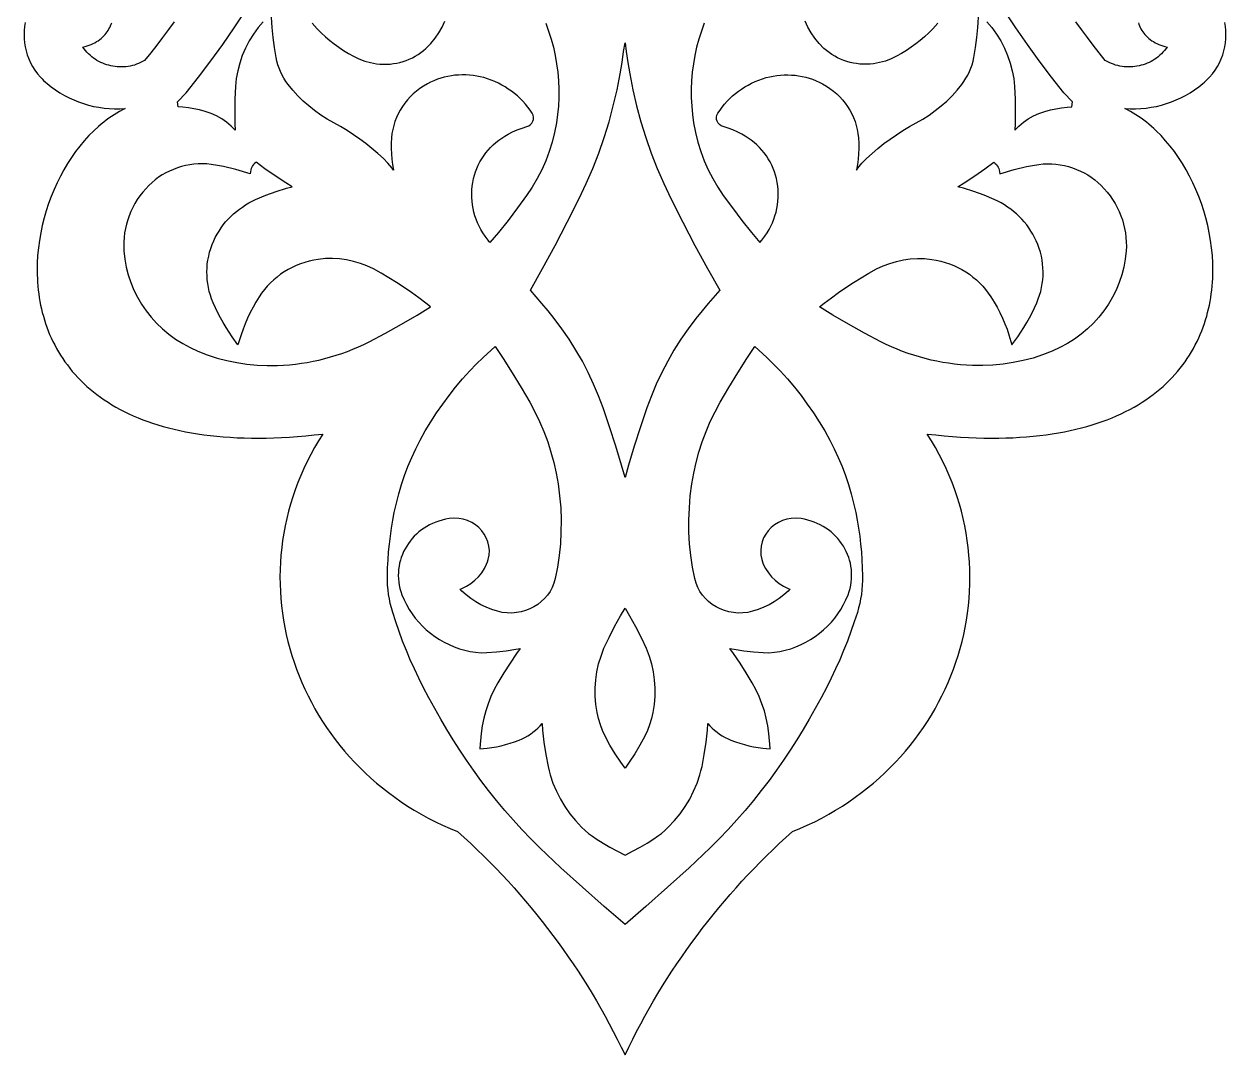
# Model space of a CAD drawing. Extents: x 3770 to 4770, y -395 to 1605.
# Drawn here: x 4212.7 to 4326.8, y 210.2 to 308.1 of the extents above; entities that cross this region are included whole.
import ezdxf

# ---------------------------------------------------------------- set-up
doc = ezdxf.new("R2010")
doc.units = 0
doc.layers.add('LAYER_1', color=18, linetype='CONTINUOUS')
doc.layers.add('LAYER_2', color=5, linetype='CONTINUOUS')

msp = doc.modelspace()

# ---------------------------------------------------------------- linework, layer by layer
at = {"layer": 'LAYER_1'}
for points in [[(4235.41, 308.3), (4234.96, 307.75), (4234.51, 307.13), (4234.1, 306.48), (4233.75, 305.8), (4233.44, 305.1), (4233.2, 304.38), (4233.01, 303.65), (4232.87, 302.9), (4232.79, 302.15), (4232.74, 300.96), (4232.72, 299.78), (4232.74, 298.6), (4232.77, 298.01), (4232.39, 298.39), (4231.95, 298.75), (4231.49, 299.07), (4230.99, 299.35), (4230.47, 299.59), (4229.93, 299.78), (4229.37, 299.93), (4228.85, 300.04), (4228.33, 300.12), (4227.81, 300.18), (4227.34, 300.21), (4227.28, 300.7), (4228.11, 301.54), (4229.28, 303.03), (4230.45, 304.58), (4231.58, 306.15), (4232.67, 307.73), (4233.74, 309.32)], [(4304.15, 308.3), (4304.6, 307.75), (4305.05, 307.13), (4305.46, 306.48), (4305.81, 305.8), (4306.11, 305.1), (4306.36, 304.38), (4306.55, 303.65), (4306.69, 302.9), (4306.76, 302.15), (4306.82, 300.96), (4306.84, 299.78), (4306.81, 298.6), (4306.78, 298.01), (4307.17, 298.39), (4307.6, 298.75), (4308.07, 299.07), (4308.57, 299.35), (4309.08, 299.59), (4309.63, 299.78), (4310.18, 299.93), (4310.7, 300.04), (4311.22, 300.12), (4311.75, 300.18), (4312.21, 300.21), (4312.28, 300.7), (4311.45, 301.54), (4310.28, 303.03), (4309.11, 304.58), (4307.98, 306.15), (4306.88, 307.73), (4305.82, 309.32)], [(4262.25, 308.17), (4262.53, 307.41), (4262.77, 306.64), (4262.98, 305.87), (4263.15, 305.08), (4263.29, 304.3), (4263.39, 303.5), (4263.46, 302.7), (4263.49, 301.9), (4263.49, 301.1), (4263.45, 300.29), (4263.37, 299.49), (4263.26, 298.69), (4263.09, 297.77), (4262.86, 296.86), (4262.58, 295.97), (4262.25, 295.1), (4261.87, 294.24), (4261.44, 293.4), (4260.97, 292.59), (4260.44, 291.8), (4259.58, 290.61), (4258.69, 289.43), (4257.77, 288.29), (4256.96, 287.34), (4256.79, 287.55), (4256.49, 287.94), (4256.28, 288.24), (4256.1, 288.56), (4255.93, 288.88), (4255.78, 289.2), (4255.65, 289.54), (4255.53, 289.87), (4255.44, 290.22), (4255.36, 290.56), (4255.3, 290.91), (4255.26, 291.26), (4255.23, 291.62), (4255.23, 291.97), (4255.24, 292.33), (4255.28, 292.69), (4255.33, 293.04), (4255.4, 293.4), (4255.48, 293.73), (4255.59, 294.05), (4255.71, 294.37), (4255.85, 294.68), (4256, 294.99), (4256.17, 295.28), (4256.36, 295.57), (4256.56, 295.84), (4256.78, 296.11), (4257.01, 296.36), (4257.26, 296.6), (4257.52, 296.83), (4257.79, 297.05), (4258.08, 297.25), (4258.38, 297.44), (4258.69, 297.62), (4259.11, 297.83), (4259.55, 298.02), (4260, 298.19), (4260.47, 298.34), (4260.65, 298.42), (4260.81, 298.53), (4260.94, 298.68), (4261.03, 298.85), (4261.08, 299.03), (4261.09, 299.23), (4261.05, 299.42), (4260.96, 299.6), (4260.76, 299.91), (4260.54, 300.2), (4260.32, 300.48), (4260.08, 300.75), (4259.83, 301.01), (4259.56, 301.25), (4259.29, 301.49), (4259, 301.71), (4258.7, 301.91), (4258.4, 302.11), (4258.08, 302.29), (4257.76, 302.46), (4257.42, 302.61), (4257.08, 302.75), (4256.73, 302.88), (4256.38, 302.99), (4256.04, 303.07), (4255.7, 303.14), (4255.35, 303.19), (4255.01, 303.23), (4254.67, 303.25), (4254.32, 303.25), (4253.98, 303.24), (4253.63, 303.21), (4253.29, 303.17), (4252.95, 303.11), (4252.62, 303.03), (4252.29, 302.94), (4251.96, 302.83), (4251.64, 302.7), (4251.32, 302.56), (4251.01, 302.4), (4250.66, 302.19), (4250.31, 301.97), (4249.99, 301.72), (4249.68, 301.46), (4249.39, 301.18), (4249.12, 300.88), (4248.87, 300.57), (4248.64, 300.24), (4248.43, 299.91), (4248.24, 299.56), (4248.08, 299.2), (4247.93, 298.83), (4247.82, 298.45), (4247.72, 298.06), (4247.65, 297.67), (4247.61, 297.27), (4247.58, 296.76), (4247.58, 296.25), (4247.6, 295.75), (4247.64, 295.24), (4247.71, 294.74), (4247.79, 294.24), (4247.8, 294.19), (4247.66, 294.38), (4247.27, 294.86), (4246.84, 295.31), (4246.3, 295.8), (4245.75, 296.27), (4245.18, 296.72), (4244.6, 297.16), (4244, 297.57), (4243.39, 297.97), (4242.76, 298.34), (4242.13, 298.7), (4241.5, 299.06), (4240.89, 299.44), (4240.31, 299.86), (4239.76, 300.3), (4239.23, 300.77), (4238.72, 301.27), (4238.25, 301.8), (4237.8, 302.34), (4237.59, 302.63), (4237.4, 302.93), (4237.23, 303.24), (4237.07, 303.56), (4236.94, 303.89), (4236.82, 304.22), (4236.73, 304.56), (4236.65, 304.9), (4236.5, 305.85), (4236.37, 306.8), (4236.28, 307.76), (4236.18, 309.22)], [(4240.08, 308.15), (4240.55, 307.63), (4240.93, 307.25), (4241.33, 306.88), (4241.74, 306.53), (4242.16, 306.2), (4242.6, 305.88), (4243.05, 305.58), (4243.51, 305.29), (4243.99, 305.02), (4244.51, 304.77), (4245.06, 304.57), (4245.62, 304.42), (4246.19, 304.31), (4246.51, 304.28), (4246.83, 304.26), (4247.15, 304.26), (4247.47, 304.28), (4247.79, 304.32), (4248.1, 304.37), (4248.41, 304.44), (4248.71, 304.52), (4249.01, 304.62), (4249.3, 304.74), (4249.59, 304.88), (4249.86, 305.02), (4250.13, 305.19), (4250.39, 305.37), (4250.64, 305.56), (4250.88, 305.77), (4251.34, 306.24), (4251.75, 306.73), (4252.11, 307.25), (4252.42, 307.79), (4252.68, 308.35)], [(4277.31, 308.17), (4277.03, 307.41), (4276.79, 306.64), (4276.58, 305.87), (4276.41, 305.08), (4276.27, 304.3), (4276.17, 303.5), (4276.1, 302.7), (4276.07, 301.9), (4276.07, 301.1), (4276.11, 300.29), (4276.18, 299.49), (4276.29, 298.69), (4276.47, 297.77), (4276.7, 296.86), (4276.98, 295.97), (4277.31, 295.1), (4277.69, 294.24), (4278.11, 293.4), (4278.59, 292.59), (4279.11, 291.8), (4279.97, 290.61), (4280.87, 289.43), (4281.79, 288.29), (4282.59, 287.34), (4282.76, 287.55), (4283.07, 287.94), (4283.27, 288.24), (4283.46, 288.56), (4283.63, 288.88), (4283.78, 289.2), (4283.91, 289.54), (4284.02, 289.87), (4284.12, 290.22), (4284.2, 290.56), (4284.26, 290.91), (4284.3, 291.26), (4284.32, 291.62), (4284.33, 291.97), (4284.31, 292.33), (4284.28, 292.69), (4284.23, 293.04), (4284.16, 293.4), (4284.07, 293.73), (4283.97, 294.05), (4283.85, 294.37), (4283.71, 294.68), (4283.55, 294.99), (4283.38, 295.28), (4283.2, 295.57), (4282.99, 295.84), (4282.78, 296.11), (4282.54, 296.36), (4282.3, 296.6), (4282.04, 296.83), (4281.76, 297.05), (4281.48, 297.25), (4281.18, 297.44), (4280.87, 297.62), (4280.44, 297.83), (4280.01, 298.02), (4279.56, 298.19), (4279.09, 298.34), (4278.91, 298.42), (4278.75, 298.53), (4278.62, 298.68), (4278.53, 298.85), (4278.48, 299.03), (4278.47, 299.23), (4278.51, 299.42), (4278.59, 299.6), (4278.8, 299.91), (4279.01, 300.2), (4279.24, 300.48), (4279.48, 300.75), (4279.73, 301.01), (4279.99, 301.25), (4280.27, 301.49), (4280.56, 301.71), (4280.85, 301.91), (4281.16, 302.11), (4281.48, 302.29), (4281.8, 302.46), (4282.13, 302.61), (4282.47, 302.75), (4282.82, 302.88), (4283.18, 302.99), (4283.52, 303.07), (4283.86, 303.14), (4284.2, 303.19), (4284.55, 303.23), (4284.89, 303.25), (4285.24, 303.25), (4285.58, 303.24), (4285.92, 303.21), (4286.26, 303.17), (4286.6, 303.11), (4286.94, 303.03), (4287.27, 302.94), (4287.59, 302.83), (4287.92, 302.7), (4288.23, 302.56), (4288.54, 302.4), (4288.9, 302.19), (4289.24, 301.97), (4289.57, 301.72), (4289.88, 301.46), (4290.17, 301.18), (4290.44, 300.88), (4290.69, 300.57), (4290.92, 300.24), (4291.13, 299.91), (4291.32, 299.56), (4291.48, 299.2), (4291.62, 298.83), (4291.74, 298.45), (4291.83, 298.06), (4291.9, 297.67), (4291.95, 297.27), (4291.97, 296.76), (4291.98, 296.25), (4291.96, 295.75), (4291.92, 295.24), (4291.85, 294.74), (4291.76, 294.24), (4291.75, 294.19), (4291.9, 294.38), (4292.28, 294.86), (4292.72, 295.31), (4293.25, 295.8), (4293.8, 296.27), (4294.37, 296.72), (4294.96, 297.16), (4295.55, 297.57), (4296.17, 297.97), (4296.79, 298.34), (4297.43, 298.7), (4298.06, 299.06), (4298.66, 299.44), (4299.24, 299.86), (4299.8, 300.3), (4300.33, 300.77), (4300.83, 301.27), (4301.31, 301.8), (4301.75, 302.34), (4301.96, 302.63), (4302.15, 302.93), (4302.33, 303.24), (4302.48, 303.56), (4302.62, 303.89), (4302.73, 304.22), (4302.83, 304.56), (4302.9, 304.9), (4303.06, 305.85), (4303.19, 306.8), (4303.28, 307.76), (4303.37, 309.22)], [(4299.48, 308.15), (4299.01, 307.63), (4298.63, 307.25), (4298.23, 306.88), (4297.82, 306.53), (4297.4, 306.2), (4296.96, 305.88), (4296.51, 305.58), (4296.04, 305.29), (4295.56, 305.02), (4295.04, 304.77), (4294.5, 304.57), (4293.94, 304.42), (4293.37, 304.31), (4293.05, 304.28), (4292.72, 304.26), (4292.4, 304.26), (4292.09, 304.28), (4291.77, 304.32), (4291.46, 304.37), (4291.15, 304.44), (4290.84, 304.52), (4290.55, 304.62), (4290.25, 304.74), (4289.97, 304.88), (4289.69, 305.02), (4289.42, 305.19), (4289.16, 305.37), (4288.91, 305.56), (4288.67, 305.77), (4288.22, 306.24), (4287.81, 306.73), (4287.45, 307.25), (4287.14, 307.79), (4286.88, 308.35)]]:
    msp.add_lwpolyline(points, dxfattribs=at)
for points in [[(4269.78, 265.02), (4269.78, 265.02), (4269.45, 266.17), (4268.9, 268), (4268.31, 269.81), (4267.69, 271.62), (4267.27, 272.76), (4266.8, 273.87), (4266.29, 274.97), (4265.73, 276.05), (4265.12, 277.11), (4264.47, 278.14), (4263.78, 279.14), (4263.04, 280.12), (4262.47, 280.83), (4261.88, 281.53), (4260.79, 282.8), (4261.95, 284.86), (4263.14, 287.05), (4264.3, 289.27), (4265.43, 291.5), (4266.1, 292.92), (4266.72, 294.37), (4267.29, 295.83), (4267.8, 297.31), (4268.26, 298.8), (4268.67, 300.31), (4269.03, 301.83), (4269.32, 303.36), (4269.5, 304.42), (4269.65, 305.48), (4269.78, 306.29), (4269.78, 306.29), (4269.78, 306.29), (4269.9, 305.48), (4270.06, 304.42), (4270.23, 303.36), (4270.53, 301.83), (4270.88, 300.31), (4271.29, 298.8), (4271.75, 297.31), (4272.27, 295.83), (4272.84, 294.37), (4273.46, 292.92), (4274.13, 291.5), (4275.26, 289.27), (4276.42, 287.05), (4277.61, 284.86), (4278.77, 282.8), (4277.68, 281.53), (4277.09, 280.83), (4276.51, 280.12), (4275.78, 279.14), (4275.09, 278.14), (4274.43, 277.11), (4273.83, 276.05), (4273.27, 274.97), (4272.75, 273.87), (4272.28, 272.76), (4271.86, 271.62), (4271.24, 269.81), (4270.66, 268), (4270.11, 266.17), (4269.78, 265.02)], [(4222.21, 287.81), (4222.19, 287.39), (4222.18, 286.96), (4222.2, 286.53), (4222.28, 285.75), (4222.42, 284.99), (4222.61, 284.25), (4222.86, 283.52), (4223.15, 282.82), (4223.49, 282.13), (4223.88, 281.47), (4224.31, 280.84), (4224.79, 280.24), (4225.31, 279.67), (4225.87, 279.13), (4226.47, 278.63), (4227.11, 278.16), (4227.78, 277.73), (4228.48, 277.35), (4229.22, 277.01), (4230.12, 276.66), (4231.04, 276.36), (4231.98, 276.12), (4232.92, 275.92), (4233.88, 275.77), (4234.84, 275.68), (4235.81, 275.64), (4236.79, 275.65), (4237.36, 275.68), (4237.92, 275.72), (4238.49, 275.78), (4239.05, 275.86), (4239.61, 275.95), (4240.17, 276.05), (4240.72, 276.17), (4241.27, 276.31), (4241.82, 276.46), (4242.36, 276.62), (4242.89, 276.8), (4243.42, 276.99), (4243.95, 277.2), (4244.47, 277.42), (4244.98, 277.65), (4245.49, 277.9), (4247.04, 278.71), (4248.56, 279.56), (4250.06, 280.44), (4251.3, 281.22), (4250.86, 281.58), (4250.19, 282.09), (4249.5, 282.59), (4248.8, 283.07), (4248.09, 283.53), (4247.37, 283.98), (4246.63, 284.41), (4245.89, 284.82), (4245.28, 285.11), (4244.65, 285.35), (4244.01, 285.54), (4243.35, 285.69), (4242.68, 285.77), (4242.01, 285.81), (4241.33, 285.8), (4240.66, 285.73), (4240.22, 285.65), (4239.79, 285.56), (4239.38, 285.44), (4238.97, 285.3), (4238.57, 285.14), (4238.18, 284.96), (4237.8, 284.76), (4237.43, 284.55), (4237.08, 284.31), (4236.74, 284.05), (4236.42, 283.78), (4236.11, 283.49), (4235.81, 283.19), (4235.54, 282.87), (4235.28, 282.53), (4235.04, 282.18), (4234.74, 281.68), (4234.46, 281.18), (4234.19, 280.67), (4233.95, 280.15), (4233.72, 279.62), (4233.51, 279.09), (4233.32, 278.55), (4233.03, 277.61), (4232.49, 278.37), (4232.19, 278.81), (4231.9, 279.26), (4231.63, 279.72), (4231.37, 280.18), (4231.12, 280.65), (4230.89, 281.13), (4230.67, 281.61), (4230.53, 281.97), (4230.41, 282.33), (4230.31, 282.69), (4230.22, 283.06), (4230.16, 283.43), (4230.11, 283.8), (4230.09, 284.18), (4230.08, 284.55), (4230.09, 284.93), (4230.12, 285.3), (4230.18, 285.67), (4230.25, 286.04), (4230.34, 286.41), (4230.45, 286.77), (4230.58, 287.13), (4230.73, 287.49), (4230.88, 287.81), (4231.05, 288.12), (4231.23, 288.42), (4231.43, 288.72), (4231.64, 289), (4231.86, 289.28), (4232.1, 289.54), (4232.35, 289.8), (4232.6, 290.04), (4232.88, 290.27), (4233.16, 290.5), (4233.45, 290.7), (4233.75, 290.9), (4234.06, 291.09), (4234.38, 291.26), (4234.71, 291.41), (4235.67, 291.82), (4236.65, 292.18), (4237.64, 292.49), (4238.19, 292.63), (4237.57, 293.01), (4236.57, 293.65), (4235.59, 294.33), (4234.75, 294.95), (4234.73, 294.94), (4234.61, 294.84), (4234.51, 294.74), (4234.42, 294.62), (4234.35, 294.5), (4234.29, 294.37), (4234.25, 294.23), (4234.18, 293.86), (4232.82, 294.25), (4231.66, 294.54), (4231.08, 294.66), (4230.49, 294.75), (4230.08, 294.79), (4229.67, 294.8), (4229.26, 294.79), (4228.85, 294.76), (4228.45, 294.71), (4228.06, 294.63), (4227.67, 294.54), (4227.28, 294.42), (4226.91, 294.28), (4226.54, 294.12), (4226.18, 293.94), (4225.84, 293.75), (4225.5, 293.53), (4225.18, 293.29), (4224.87, 293.03), (4224.58, 292.76), (4224.27, 292.44), (4223.99, 292.11), (4223.72, 291.76), (4223.47, 291.41), (4223.25, 291.04), (4223.04, 290.66), (4222.86, 290.27), (4222.7, 289.88), (4222.56, 289.48), (4222.44, 289.07), (4222.34, 288.66), (4222.27, 288.24)], [(4317.34, 287.81), (4317.37, 287.39), (4317.38, 286.96), (4317.36, 286.53), (4317.27, 285.75), (4317.13, 284.99), (4316.94, 284.25), (4316.7, 283.52), (4316.41, 282.82), (4316.06, 282.13), (4315.68, 281.47), (4315.24, 280.84), (4314.76, 280.24), (4314.25, 279.67), (4313.69, 279.13), (4313.09, 278.63), (4312.45, 278.16), (4311.78, 277.73), (4311.07, 277.35), (4310.33, 277.01), (4309.43, 276.66), (4308.52, 276.36), (4307.58, 276.12), (4306.64, 275.92), (4305.68, 275.77), (4304.71, 275.68), (4303.74, 275.64), (4302.77, 275.65), (4302.2, 275.68), (4301.63, 275.72), (4301.07, 275.78), (4300.51, 275.86), (4299.95, 275.95), (4299.39, 276.05), (4298.84, 276.17), (4298.29, 276.31), (4297.74, 276.46), (4297.2, 276.62), (4296.66, 276.8), (4296.13, 276.99), (4295.61, 277.2), (4295.09, 277.42), (4294.58, 277.65), (4294.07, 277.9), (4292.52, 278.71), (4291, 279.56), (4289.5, 280.44), (4288.26, 281.22), (4288.7, 281.58), (4289.37, 282.09), (4290.06, 282.59), (4290.75, 283.07), (4291.47, 283.53), (4292.19, 283.98), (4292.93, 284.41), (4293.67, 284.82), (4294.28, 285.11), (4294.91, 285.35), (4295.55, 285.54), (4296.21, 285.69), (4296.87, 285.77), (4297.55, 285.81), (4298.22, 285.8), (4298.9, 285.73), (4299.33, 285.65), (4299.76, 285.56), (4300.18, 285.44), (4300.59, 285.3), (4300.99, 285.14), (4301.38, 284.96), (4301.76, 284.76), (4302.13, 284.55), (4302.48, 284.31), (4302.82, 284.05), (4303.14, 283.78), (4303.45, 283.49), (4303.74, 283.19), (4304.02, 282.87), (4304.27, 282.53), (4304.51, 282.18), (4304.82, 281.68), (4305.1, 281.18), (4305.36, 280.67), (4305.61, 280.15), (4305.84, 279.62), (4306.05, 279.09), (4306.23, 278.55), (4306.52, 277.61), (4307.07, 278.37), (4307.37, 278.81), (4307.66, 279.26), (4307.93, 279.72), (4308.19, 280.18), (4308.43, 280.65), (4308.66, 281.13), (4308.88, 281.61), (4309.02, 281.97), (4309.15, 282.33), (4309.25, 282.69), (4309.34, 283.06), (4309.4, 283.43), (4309.45, 283.8), (4309.47, 284.18), (4309.48, 284.55), (4309.46, 284.93), (4309.43, 285.3), (4309.38, 285.67), (4309.31, 286.04), (4309.22, 286.41), (4309.11, 286.77), (4308.98, 287.13), (4308.83, 287.49), (4308.67, 287.81), (4308.51, 288.12), (4308.32, 288.42), (4308.13, 288.72), (4307.92, 289), (4307.69, 289.28), (4307.46, 289.54), (4307.21, 289.8), (4306.95, 290.04), (4306.68, 290.27), (4306.4, 290.5), (4306.11, 290.7), (4305.81, 290.9), (4305.49, 291.09), (4305.17, 291.26), (4304.84, 291.41), (4303.88, 291.82), (4302.91, 292.18), (4301.91, 292.49), (4301.37, 292.63), (4301.98, 293.01), (4302.98, 293.65), (4303.96, 294.33), (4304.81, 294.95), (4304.83, 294.94), (4304.94, 294.84), (4305.04, 294.74), (4305.13, 294.62), (4305.21, 294.5), (4305.26, 294.37), (4305.31, 294.23), (4305.37, 293.86), (4306.74, 294.25), (4307.9, 294.54), (4308.48, 294.66), (4309.07, 294.75), (4309.48, 294.79), (4309.89, 294.8), (4310.3, 294.79), (4310.7, 294.76), (4311.1, 294.71), (4311.5, 294.63), (4311.89, 294.54), (4312.27, 294.42), (4312.65, 294.28), (4313.02, 294.12), (4313.37, 293.94), (4313.72, 293.75), (4314.05, 293.53), (4314.38, 293.29), (4314.68, 293.03), (4314.98, 292.76), (4315.28, 292.44), (4315.57, 292.11), (4315.84, 291.76), (4316.08, 291.41), (4316.31, 291.04), (4316.51, 290.66), (4316.7, 290.27), (4316.86, 289.88), (4317, 289.48), (4317.12, 289.07), (4317.22, 288.66), (4317.29, 288.24)], [(4269.78, 222.57), (4267.8, 224.26), (4265.73, 226.09), (4263.7, 227.95), (4261.7, 229.85), (4260.84, 230.71), (4259.99, 231.59), (4259.17, 232.49), (4258.37, 233.4), (4257.59, 234.33), (4256.83, 235.28), (4256.1, 236.25), (4255.39, 237.23), (4254.73, 238.17), (4254.09, 239.13), (4253.47, 240.1), (4252.86, 241.08), (4252.28, 242.07), (4251.71, 243.07), (4251.16, 244.08), (4250.62, 245.09), (4250.19, 245.96), (4249.78, 246.83), (4249.39, 247.71), (4249.02, 248.59), (4248.66, 249.48), (4248.33, 250.39), (4248.02, 251.29), (4247.72, 252.2), (4247.6, 252.63), (4247.49, 253.05), (4247.41, 253.48), (4247.33, 253.91), (4247.28, 254.35), (4247.24, 254.78), (4247.22, 255.22), (4247.22, 255.66), (4247.24, 256.42), (4247.28, 257.18), (4247.33, 257.94), (4247.41, 258.69), (4247.5, 259.45), (4247.6, 260.2), (4247.73, 260.95), (4247.87, 261.7), (4248.07, 262.59), (4248.29, 263.47), (4248.55, 264.34), (4248.85, 265.21), (4249.17, 266.06), (4249.53, 266.9), (4249.91, 267.73), (4250.33, 268.55), (4250.82, 269.43), (4251.34, 270.3), (4251.89, 271.15), (4252.47, 271.99), (4253.07, 272.8), (4253.7, 273.6), (4254.36, 274.38), (4255.04, 275.14), (4255.66, 275.78), (4256.31, 276.4), (4257.44, 277.47), (4258.21, 276.32), (4259.08, 274.95), (4259.92, 273.57), (4260.73, 272.17), (4261.22, 271.25), (4261.67, 270.32), (4262.08, 269.37), (4262.44, 268.4), (4262.75, 267.43), (4263.02, 266.43), (4263.25, 265.43), (4263.42, 264.42), (4263.57, 263.27), (4263.67, 262.12), (4263.71, 260.97), (4263.7, 259.82), (4263.64, 258.71), (4263.53, 257.61), (4263.37, 256.51), (4263.15, 255.42), (4263.03, 254.99), (4262.87, 254.58), (4262.66, 254.2), (4262.42, 253.85), (4262.14, 253.52), (4261.83, 253.22), (4261.5, 252.96), (4261.13, 252.73), (4260.75, 252.53), (4260.34, 252.37), (4259.92, 252.25), (4259.48, 252.18), (4259.04, 252.14), (4258.59, 252.15), (4258.13, 252.2), (4257.67, 252.31), (4257.13, 252.48), (4256.6, 252.69), (4256.1, 252.93), (4255.61, 253.21), (4255.15, 253.52), (4254.71, 253.86), (4254.3, 254.23), (4254.12, 254.42), (4254.29, 254.48), (4254.73, 254.7), (4255.14, 254.96), (4255.52, 255.25), (4255.86, 255.59), (4256.17, 255.96), (4256.43, 256.36), (4256.64, 256.79), (4256.73, 257.01), (4256.8, 257.22), (4256.88, 257.65), (4256.9, 258.07), (4256.86, 258.49), (4256.76, 258.89), (4256.61, 259.27), (4256.42, 259.63), (4256.18, 259.96), (4255.89, 260.26), (4255.57, 260.52), (4255.22, 260.74), (4254.83, 260.92), (4254.42, 261.05), (4253.99, 261.13), (4253.53, 261.15), (4253.07, 261.11), (4252.74, 261.05), (4252.42, 260.97), (4252.11, 260.88), (4251.81, 260.77), (4251.51, 260.65), (4251.23, 260.52), (4250.96, 260.37), (4250.7, 260.2), (4250.45, 260.03), (4250.21, 259.84), (4249.99, 259.64), (4249.77, 259.43), (4249.57, 259.21), (4249.38, 258.98), (4249.21, 258.74), (4249.05, 258.49), (4248.9, 258.24), (4248.76, 257.98), (4248.64, 257.71), (4248.54, 257.43), (4248.45, 257.15), (4248.38, 256.87), (4248.32, 256.58), (4248.28, 256.28), (4248.26, 255.99), (4248.25, 255.69), (4248.26, 255.38), (4248.29, 255.08), (4248.34, 254.78), (4248.41, 254.47), (4248.49, 254.17), (4248.6, 253.87), (4248.8, 253.4), (4249.02, 252.94), (4249.28, 252.49), (4249.56, 252.07), (4249.86, 251.66), (4250.19, 251.27), (4250.54, 250.9), (4250.91, 250.55), (4251.31, 250.22), (4251.72, 249.91), (4252.15, 249.63), (4252.6, 249.37), (4253.07, 249.14), (4253.55, 248.93), (4254.05, 248.75), (4254.56, 248.6), (4255.07, 248.48), (4255.59, 248.41), (4256.12, 248.37), (4256.65, 248.38), (4257.57, 248.44), (4258.5, 248.55), (4259.41, 248.7), (4259.82, 248.78), (4259.48, 248.3), (4258.86, 247.39), (4258.27, 246.46), (4257.71, 245.52), (4257.36, 244.87), (4257.05, 244.21), (4256.78, 243.53), (4256.55, 242.84), (4256.36, 242.14), (4256.22, 241.43), (4256.11, 240.71), (4256.05, 239.99), (4256.03, 239.72), (4256.01, 239.23), (4256.69, 239.3), (4257.13, 239.36), (4257.57, 239.44), (4258.01, 239.53), (4258.44, 239.64), (4258.87, 239.77), (4259.3, 239.91), (4259.72, 240.07), (4260, 240.19), (4260.27, 240.32), (4260.54, 240.47), (4260.79, 240.63), (4261.04, 240.81), (4261.28, 241), (4261.5, 241.2), (4261.72, 241.42), (4261.91, 241.65), (4261.95, 241.01), (4262.08, 239.86), (4262.25, 238.71), (4262.47, 237.57), (4262.57, 237.16), (4262.68, 236.76), (4262.94, 235.98), (4263.26, 235.21), (4263.64, 234.47), (4264.07, 233.75), (4264.55, 233.07), (4265.08, 232.42), (4265.66, 231.8), (4265.99, 231.5), (4266.32, 231.21), (4266.68, 230.94), (4267.04, 230.69), (4267.69, 230.29), (4268.34, 229.9), (4269.01, 229.54), (4269.78, 229.15), (4270.55, 229.54), (4271.21, 229.9), (4271.87, 230.29), (4272.51, 230.69), (4272.88, 230.94), (4273.23, 231.21), (4273.57, 231.5), (4273.89, 231.8), (4274.47, 232.42), (4275.01, 233.07), (4275.49, 233.75), (4275.92, 234.47), (4276.29, 235.21), (4276.62, 235.98), (4276.88, 236.76), (4276.99, 237.16), (4277.09, 237.57), (4277.31, 238.71), (4277.48, 239.86), (4277.6, 241.01), (4277.64, 241.65), (4277.84, 241.42), (4278.06, 241.2), (4278.28, 241), (4278.52, 240.81), (4278.76, 240.63), (4279.02, 240.47), (4279.28, 240.32), (4279.56, 240.19), (4279.84, 240.07), (4280.26, 239.91), (4280.68, 239.77), (4281.11, 239.64), (4281.55, 239.53), (4281.99, 239.44), (4282.43, 239.36), (4282.87, 239.3), (4283.55, 239.23), (4283.52, 239.72), (4283.51, 239.99), (4283.45, 240.71), (4283.34, 241.43), (4283.19, 242.14), (4283.01, 242.84), (4282.78, 243.53), (4282.51, 244.21), (4282.2, 244.87), (4281.85, 245.52), (4281.29, 246.46), (4280.7, 247.39), (4280.08, 248.3), (4279.74, 248.78), (4280.14, 248.7), (4281.06, 248.55), (4281.98, 248.44), (4282.91, 248.38), (4283.44, 248.37), (4283.96, 248.41), (4284.48, 248.48), (4285, 248.6), (4285.51, 248.75), (4286.01, 248.93), (4286.49, 249.14), (4286.95, 249.37), (4287.4, 249.63), (4287.84, 249.91), (4288.25, 250.22), (4288.64, 250.55), (4289.02, 250.9), (4289.37, 251.27), (4289.7, 251.66), (4290, 252.07), (4290.28, 252.49), (4290.53, 252.94), (4290.76, 253.4), (4290.96, 253.87), (4291.06, 254.17), (4291.15, 254.47), (4291.22, 254.78), (4291.26, 255.08), (4291.29, 255.38), (4291.3, 255.69), (4291.3, 255.99), (4291.28, 256.28), (4291.23, 256.58), (4291.18, 256.87), (4291.11, 257.15), (4291.02, 257.43), (4290.91, 257.71), (4290.79, 257.98), (4290.66, 258.24), (4290.51, 258.49), (4290.35, 258.74), (4290.17, 258.98), (4289.98, 259.21), (4289.78, 259.43), (4289.57, 259.64), (4289.34, 259.84), (4289.1, 260.03), (4288.85, 260.2), (4288.59, 260.37), (4288.32, 260.52), (4288.04, 260.65), (4287.75, 260.77), (4287.45, 260.88), (4287.14, 260.97), (4286.82, 261.05), (4286.49, 261.11), (4286.03, 261.15), (4285.57, 261.13), (4285.14, 261.05), (4284.72, 260.92), (4284.34, 260.74), (4283.98, 260.52), (4283.66, 260.26), (4283.38, 259.96), (4283.14, 259.63), (4282.94, 259.27), (4282.79, 258.89), (4282.7, 258.49), (4282.66, 258.07), (4282.68, 257.65), (4282.76, 257.22), (4282.83, 257.01), (4282.91, 256.79), (4283.13, 256.36), (4283.39, 255.96), (4283.69, 255.59), (4284.04, 255.25), (4284.41, 254.96), (4284.83, 254.7), (4285.27, 254.48), (4285.44, 254.42), (4285.26, 254.23), (4284.85, 253.86), (4284.41, 253.52), (4283.95, 253.21), (4283.46, 252.93), (4282.95, 252.69), (4282.43, 252.48), (4281.89, 252.31), (4281.43, 252.2), (4280.97, 252.15), (4280.52, 252.14), (4280.07, 252.18), (4279.64, 252.25), (4279.22, 252.37), (4278.81, 252.53), (4278.42, 252.73), (4278.06, 252.96), (4277.72, 253.22), (4277.41, 253.52), (4277.14, 253.85), (4276.89, 254.2), (4276.69, 254.58), (4276.52, 254.99), (4276.4, 255.42), (4276.19, 256.51), (4276.03, 257.61), (4275.91, 258.71), (4275.85, 259.82), (4275.85, 260.97), (4275.89, 262.12), (4275.98, 263.27), (4276.13, 264.42), (4276.31, 265.43), (4276.53, 266.43), (4276.8, 267.43), (4277.12, 268.4), (4277.48, 269.37), (4277.88, 270.32), (4278.33, 271.25), (4278.82, 272.17), (4279.64, 273.57), (4280.48, 274.95), (4281.35, 276.32), (4282.12, 277.47), (4283.25, 276.4), (4283.89, 275.78), (4284.51, 275.14), (4285.2, 274.38), (4285.86, 273.6), (4286.49, 272.8), (4287.09, 271.99), (4287.67, 271.15), (4288.22, 270.3), (4288.74, 269.43), (4289.23, 268.55), (4289.64, 267.73), (4290.03, 266.9), (4290.39, 266.06), (4290.71, 265.21), (4291, 264.34), (4291.26, 263.47), (4291.49, 262.59), (4291.69, 261.7), (4291.83, 260.95), (4291.95, 260.2), (4292.06, 259.45), (4292.15, 258.69), (4292.22, 257.94), (4292.28, 257.18), (4292.31, 256.42), (4292.34, 255.66), (4292.33, 255.22), (4292.31, 254.78), (4292.28, 254.35), (4292.22, 253.91), (4292.15, 253.48), (4292.06, 253.05), (4291.96, 252.63), (4291.84, 252.2), (4291.54, 251.29), (4291.23, 250.39), (4290.89, 249.48), (4290.54, 248.59), (4290.17, 247.71), (4289.77, 246.83), (4289.36, 245.96), (4288.93, 245.09), (4288.4, 244.08), (4287.85, 243.07), (4287.28, 242.07), (4286.69, 241.08), (4286.09, 240.1), (4285.47, 239.13), (4284.83, 238.17), (4284.17, 237.23), (4283.46, 236.25), (4282.72, 235.28), (4281.97, 234.33), (4281.19, 233.4), (4280.39, 232.49), (4279.56, 231.59), (4278.72, 230.71), (4277.85, 229.85), (4275.86, 227.95), (4273.82, 226.09), (4271.76, 224.26)], [(4269.78, 237.4), (4269.37, 237.96), (4268.85, 238.76), (4268.35, 239.58), (4267.9, 240.43), (4267.65, 240.97), (4267.44, 241.53), (4267.26, 242.11), (4267.13, 242.69), (4267.01, 243.46), (4266.95, 244.23), (4266.94, 245.01), (4267, 245.78), (4267.11, 246.55), (4267.27, 247.31), (4267.5, 248.05), (4267.78, 248.79), (4268.26, 249.83), (4268.78, 250.87), (4269.34, 251.88), (4269.78, 252.59), (4270.22, 251.88), (4270.78, 250.87), (4271.3, 249.83), (4271.78, 248.79), (4272.06, 248.05), (4272.28, 247.31), (4272.45, 246.55), (4272.56, 245.78), (4272.61, 245.01), (4272.61, 244.23), (4272.55, 243.46), (4272.43, 242.69), (4272.29, 242.11), (4272.12, 241.53), (4271.91, 240.97), (4271.66, 240.43), (4271.2, 239.58), (4270.71, 238.76), (4270.18, 237.96)]]:
    msp.add_lwpolyline(points, close=True, dxfattribs=at)
at = {"layer": 'LAYER_2'}
for points in [[(4212.84, 308.22), (4212.77, 307.84), (4212.73, 307.46), (4212.72, 307.07), (4212.73, 306.68), (4212.76, 306.29), (4212.82, 305.91), (4212.91, 305.53), (4213.02, 305.15), (4213.17, 304.77), (4213.33, 304.41), (4213.53, 304.05), (4213.75, 303.7), (4214, 303.36), (4214.28, 303.04), (4214.43, 302.88), (4214.58, 302.72), (4214.75, 302.57), (4214.92, 302.42), (4215.3, 302.11), (4215.71, 301.82), (4216.12, 301.55), (4216.55, 301.3), (4216.99, 301.07), (4217.44, 300.87), (4217.9, 300.68), (4218.36, 300.52), (4218.84, 300.38), (4219.32, 300.26), (4219.81, 300.17), (4220.31, 300.09), (4220.81, 300.05), (4221.31, 300.02), (4221.81, 300.02), (4222.32, 300.05), (4222.06, 299.92), (4221.79, 299.78), (4221.53, 299.63), (4221.28, 299.47), (4221.02, 299.31), (4220.77, 299.13), (4220.53, 298.95), (4220.28, 298.76), (4220.04, 298.57), (4219.8, 298.36), (4219.33, 297.94), (4218.88, 297.48), (4218.44, 297), (4218.02, 296.49), (4217.61, 295.96), (4217.23, 295.41), (4216.85, 294.84), (4216.5, 294.24), (4216.17, 293.63), (4215.86, 293), (4215.57, 292.36), (4215.3, 291.7), (4215.05, 291.03), (4214.82, 290.35), (4214.62, 289.66), (4214.45, 288.96), (4214.3, 288.25), (4214.17, 287.53), (4214.08, 286.81), (4214.01, 286.09), (4213.97, 285.36), (4213.96, 284.64), (4213.96, 284.27), (4213.98, 283.91), (4214, 283.55), (4214.03, 283.18), (4214.06, 282.82), (4214.11, 282.46), (4214.16, 282.1), (4214.22, 281.74), (4214.29, 281.39), (4214.37, 281.03), (4214.45, 280.68), (4214.55, 280.33), (4214.65, 279.98), (4214.76, 279.63), (4214.89, 279.28), (4215.02, 278.94), (4215.15, 278.6), (4215.3, 278.27), (4215.46, 277.93), (4215.63, 277.6), (4215.8, 277.27), (4215.99, 276.95), (4216.18, 276.63), (4216.39, 276.32), (4216.6, 276), (4216.83, 275.7), (4217.06, 275.39), (4217.3, 275.09), (4217.56, 274.8), (4217.82, 274.51), (4218.1, 274.23), (4218.39, 273.95), (4218.68, 273.67), (4218.99, 273.41), (4219.31, 273.14), (4219.63, 272.89), (4219.97, 272.64), (4220.32, 272.39), (4220.69, 272.16), (4221.06, 271.93), (4221.44, 271.7), (4221.84, 271.48), (4222.24, 271.27), (4222.66, 271.07), (4223.09, 270.87), (4223.54, 270.69), (4223.99, 270.5), (4224.46, 270.33), (4224.93, 270.17), (4225.42, 270.01), (4225.93, 269.86), (4226.44, 269.72), (4226.97, 269.59), (4227.51, 269.47), (4228.06, 269.36), (4228.62, 269.25), (4229.2, 269.16), (4229.79, 269.07), (4230.4, 269), (4231.01, 268.93), (4231.64, 268.88), (4232.29, 268.83), (4232.94, 268.79), (4233.61, 268.77), (4234.3, 268.76), (4235, 268.75), (4235.71, 268.76), (4236.43, 268.78), (4237.17, 268.81), (4237.92, 268.85), (4238.69, 268.91), (4239.47, 268.97), (4240.27, 269.05), (4241.08, 269.14), (4240.68, 268.5), (4240.3, 267.85), (4239.94, 267.19), (4239.6, 266.53), (4239.29, 265.87), (4238.99, 265.2), (4238.72, 264.53), (4238.47, 263.85), (4238.23, 263.17), (4238.02, 262.49), (4237.83, 261.8), (4237.66, 261.11), (4237.51, 260.42), (4237.38, 259.73), (4237.27, 259.04), (4237.18, 258.35), (4237.11, 257.65), (4237.06, 256.96), (4237.03, 256.27), (4237.02, 255.58), (4237.03, 254.88), (4237.06, 254.19), (4237.1, 253.51), (4237.17, 252.82), (4237.25, 252.14), (4237.36, 251.46), (4237.48, 250.78), (4237.62, 250.11), (4237.78, 249.44), (4237.95, 248.77), (4238.15, 248.11), (4238.36, 247.46), (4238.59, 246.81), (4238.84, 246.16), (4239.1, 245.53), (4239.39, 244.9), (4239.69, 244.27), (4240, 243.66), (4240.34, 243.05), (4240.69, 242.45), (4241.06, 241.85), (4241.44, 241.27), (4241.84, 240.69), (4242.26, 240.13), (4242.7, 239.57), (4243.15, 239.03), (4243.61, 238.49), (4244.1, 237.97), (4244.6, 237.46), (4245.11, 236.96), (4245.64, 236.47), (4246.19, 235.99), (4246.75, 235.53), (4247.32, 235.08), (4247.91, 234.64), (4248.52, 234.22), (4249.14, 233.81), (4249.77, 233.42), (4250.43, 233.04), (4251.09, 232.67), (4251.77, 232.32), (4252.46, 231.99), (4253.17, 231.68), (4253.89, 231.38), (4254.52, 230.81), (4255.13, 230.24), (4255.74, 229.66), (4256.35, 229.07), (4256.94, 228.48), (4257.53, 227.88), (4258.1, 227.27), (4258.67, 226.66), (4259.24, 226.03), (4259.79, 225.41), (4260.34, 224.78), (4260.87, 224.14), (4261.4, 223.49), (4261.92, 222.84), (4262.43, 222.18), (4262.94, 221.52), (4263.43, 220.85), (4263.92, 220.18), (4264.39, 219.5), (4264.86, 218.81), (4265.32, 218.12), (4265.77, 217.42), (4266.21, 216.72), (4266.65, 216.01), (4267.07, 215.3), (4267.48, 214.58), (4267.89, 213.86), (4268.29, 213.13), (4268.67, 212.39), (4269.05, 211.66), (4269.42, 210.91), (4269.78, 210.17), (4269.78, 210.17), (4269.78, 210.17), (4270.14, 210.91), (4270.51, 211.66), (4270.88, 212.39), (4271.27, 213.13), (4271.67, 213.86), (4272.07, 214.58), (4272.49, 215.3), (4272.91, 216.01), (4273.34, 216.72), (4273.78, 217.42), (4274.24, 218.12), (4274.69, 218.81), (4275.16, 219.5), (4275.64, 220.18), (4276.13, 220.85), (4276.62, 221.52), (4277.12, 222.18), (4277.64, 222.84), (4278.16, 223.49), (4278.68, 224.14), (4279.22, 224.78), (4279.77, 225.41), (4280.32, 226.03), (4280.88, 226.66), (4281.45, 227.27), (4282.03, 227.88), (4282.62, 228.48), (4283.21, 229.07), (4283.81, 229.66), (4284.42, 230.24), (4285.04, 230.81), (4285.67, 231.38), (4286.39, 231.68), (4287.09, 231.99), (4287.79, 232.32), (4288.47, 232.67), (4289.13, 233.04), (4289.78, 233.42), (4290.42, 233.81), (4291.04, 234.22), (4291.64, 234.64), (4292.23, 235.08), (4292.81, 235.53), (4293.37, 235.99), (4293.92, 236.47), (4294.45, 236.96), (4294.96, 237.46), (4295.46, 237.97), (4295.94, 238.49), (4296.41, 239.03), (4296.86, 239.57), (4297.29, 240.13), (4297.71, 240.69), (4298.11, 241.27), (4298.5, 241.85), (4298.87, 242.45), (4299.22, 243.05), (4299.55, 243.66), (4299.87, 244.27), (4300.17, 244.9), (4300.45, 245.53), (4300.72, 246.16), (4300.97, 246.81), (4301.2, 247.46), (4301.41, 248.11), (4301.6, 248.77), (4301.78, 249.44), (4301.94, 250.11), (4302.08, 250.78), (4302.2, 251.46), (4302.3, 252.14), (4302.39, 252.82), (4302.45, 253.51), (4302.5, 254.19), (4302.53, 254.88), (4302.53, 255.58), (4302.52, 256.27), (4302.49, 256.96), (4302.44, 257.65), (4302.37, 258.35), (4302.28, 259.04), (4302.17, 259.73), (4302.04, 260.42), (4301.89, 261.11), (4301.72, 261.8), (4301.53, 262.49), (4301.32, 263.17), (4301.09, 263.85), (4300.84, 264.53), (4300.56, 265.2), (4300.27, 265.87), (4299.95, 266.53), (4299.62, 267.19), (4299.26, 267.85), (4298.88, 268.5), (4298.48, 269.14), (4299.29, 269.05), (4300.08, 268.97), (4300.86, 268.91), (4301.63, 268.85), (4302.39, 268.81), (4303.12, 268.78), (4303.85, 268.76), (4304.56, 268.75), (4305.26, 268.76), (4305.94, 268.77), (4306.61, 268.79), (4307.27, 268.83), (4307.91, 268.88), (4308.54, 268.93), (4309.16, 269), (4309.76, 269.07), (4310.35, 269.16), (4310.93, 269.25), (4311.5, 269.36), (4312.05, 269.47), (4312.59, 269.59), (4313.12, 269.72), (4313.63, 269.86), (4314.13, 270.01), (4314.62, 270.17), (4315.1, 270.33), (4315.57, 270.5), (4316.02, 270.69), (4316.46, 270.87), (4316.89, 271.07), (4317.31, 271.27), (4317.72, 271.48), (4318.11, 271.7), (4318.5, 271.93), (4318.87, 272.16), (4319.23, 272.39), (4319.58, 272.64), (4319.92, 272.89), (4320.25, 273.14), (4320.57, 273.41), (4320.88, 273.67), (4321.17, 273.95), (4321.46, 274.23), (4321.73, 274.51), (4322, 274.8), (4322.25, 275.09), (4322.5, 275.39), (4322.73, 275.7), (4322.96, 276), (4323.17, 276.32), (4323.37, 276.63), (4323.57, 276.95), (4323.75, 277.27), (4323.93, 277.6), (4324.1, 277.93), (4324.25, 278.27), (4324.4, 278.6), (4324.54, 278.94), (4324.67, 279.28), (4324.79, 279.63), (4324.9, 279.98), (4325.01, 280.33), (4325.1, 280.68), (4325.19, 281.03), (4325.27, 281.39), (4325.33, 281.74), (4325.4, 282.1), (4325.45, 282.46), (4325.49, 282.82), (4325.53, 283.18), (4325.56, 283.55), (4325.58, 283.91), (4325.59, 284.27), (4325.6, 284.64), (4325.59, 285.36), (4325.55, 286.09), (4325.48, 286.81), (4325.38, 287.53), (4325.26, 288.25), (4325.11, 288.96), (4324.93, 289.66), (4324.73, 290.35), (4324.51, 291.03), (4324.26, 291.7), (4323.99, 292.36), (4323.7, 293), (4323.39, 293.63), (4323.05, 294.24), (4322.7, 294.84), (4322.33, 295.41), (4321.94, 295.96), (4321.54, 296.49), (4321.11, 297), (4320.68, 297.48), (4320.22, 297.94), (4319.99, 298.15), (4319.76, 298.36), (4319.52, 298.57), (4319.28, 298.76), (4319.03, 298.95), (4318.78, 299.13), (4318.53, 299.31), (4318.28, 299.47), (4318.02, 299.63), (4317.76, 299.78), (4317.5, 299.92), (4317.24, 300.05), (4317.74, 300.02), (4318.25, 300.02), (4318.75, 300.05), (4319.25, 300.09), (4319.74, 300.17), (4320.23, 300.26), (4320.72, 300.38), (4321.19, 300.52), (4321.66, 300.68), (4322.12, 300.87), (4322.57, 301.07), (4323.01, 301.3), (4323.44, 301.55), (4323.85, 301.82), (4324.25, 302.11), (4324.64, 302.42), (4324.81, 302.57), (4324.97, 302.72), (4325.28, 303.04), (4325.56, 303.36), (4325.81, 303.7), (4326.03, 304.05), (4326.22, 304.41), (4326.39, 304.77), (4326.53, 305.15), (4326.65, 305.53), (4326.73, 305.91), (4326.79, 306.29), (4326.83, 306.68), (4326.84, 307.07), (4326.82, 307.46), (4326.78, 307.84), (4326.72, 308.22)], [(4226.96, 308.29), (4226.42, 307.55), (4225.87, 306.81), (4225.32, 306.08), (4224.75, 305.35), (4224.17, 304.62), (4223.98, 304.51), (4223.79, 304.42), (4223.6, 304.33), (4223.4, 304.26), (4223.2, 304.19), (4223, 304.14), (4222.8, 304.09), (4222.59, 304.06), (4222.39, 304.03), (4222.18, 304.01), (4221.98, 304.01), (4221.77, 304.01), (4221.57, 304.02), (4221.36, 304.04), (4221.16, 304.07), (4220.96, 304.11), (4220.76, 304.16), (4220.57, 304.21), (4220.38, 304.28), (4220.19, 304.35), (4220, 304.44), (4219.82, 304.53), (4219.64, 304.63), (4219.47, 304.74), (4219.3, 304.85), (4219.14, 304.98), (4218.99, 305.11), (4218.84, 305.25), (4218.69, 305.4), (4218.56, 305.56), (4218.43, 305.73), (4218.31, 305.9), (4218.52, 305.95), (4218.72, 306.01), (4218.91, 306.07), (4219.1, 306.15), (4219.28, 306.23), (4219.45, 306.31), (4219.61, 306.41), (4219.76, 306.5), (4219.9, 306.61), (4220.04, 306.72), (4220.17, 306.83), (4220.29, 306.95), (4220.41, 307.08), (4220.51, 307.21), (4220.61, 307.34), (4220.7, 307.48), (4220.78, 307.62), (4220.86, 307.76), (4220.93, 307.91), (4220.99, 308.06), (4221.04, 308.21)], [(4318.52, 308.21), (4318.57, 308.06), (4318.63, 307.91), (4318.7, 307.76), (4318.77, 307.62), (4318.86, 307.48), (4318.95, 307.34), (4319.05, 307.21), (4319.15, 307.08), (4319.26, 306.95), (4319.39, 306.83), (4319.52, 306.72), (4319.65, 306.61), (4319.8, 306.5), (4319.95, 306.41), (4320.11, 306.31), (4320.28, 306.23), (4320.46, 306.15), (4320.64, 306.07), (4320.84, 306.01), (4321.04, 305.95), (4321.25, 305.9), (4321.13, 305.73), (4321, 305.56), (4320.86, 305.4), (4320.72, 305.25), (4320.57, 305.11), (4320.41, 304.98), (4320.25, 304.85), (4320.09, 304.74), (4319.91, 304.63), (4319.74, 304.53), (4319.55, 304.44), (4319.37, 304.35), (4319.18, 304.28), (4318.99, 304.21), (4318.79, 304.16), (4318.59, 304.11), (4318.39, 304.07), (4318.19, 304.04), (4317.99, 304.02), (4317.79, 304.01), (4317.58, 304.01), (4317.38, 304.01), (4317.17, 304.03), (4316.97, 304.06), (4316.76, 304.09), (4316.56, 304.14), (4316.36, 304.19), (4316.16, 304.26), (4315.96, 304.33), (4315.76, 304.42), (4315.57, 304.51), (4315.38, 304.62), (4314.81, 305.35), (4314.24, 306.08), (4313.68, 306.81), (4313.13, 307.55), (4312.59, 308.29)]]:
    msp.add_lwpolyline(points, dxfattribs=at)

doc.saveas('drawing.dxf')
